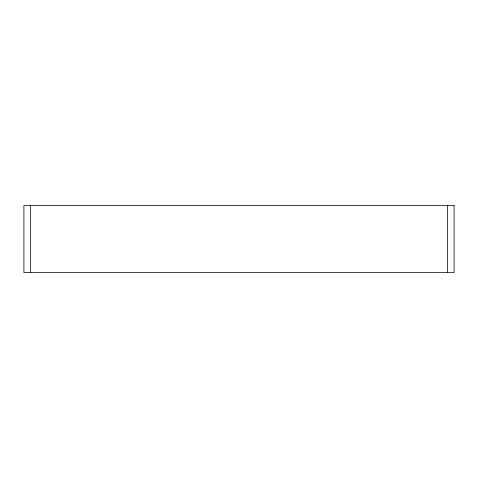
<?xml version="1.0" encoding="UTF-8"?>
<svg xmlns="http://www.w3.org/2000/svg" width="478" height="478" viewBox="0 0 478 478"><rect width="100%" height="100%" fill="white"/><g stroke="black" fill="none" stroke-linecap="round" stroke-linejoin="round"><path stroke-width="0.72" d="M447.378 205.391L447.378 272.609M30.622 205.391L30.622 272.609M454.1 205.391L23.9 205.391L23.9 272.609L454.1 272.609L454.1 205.391"/></g></svg>
